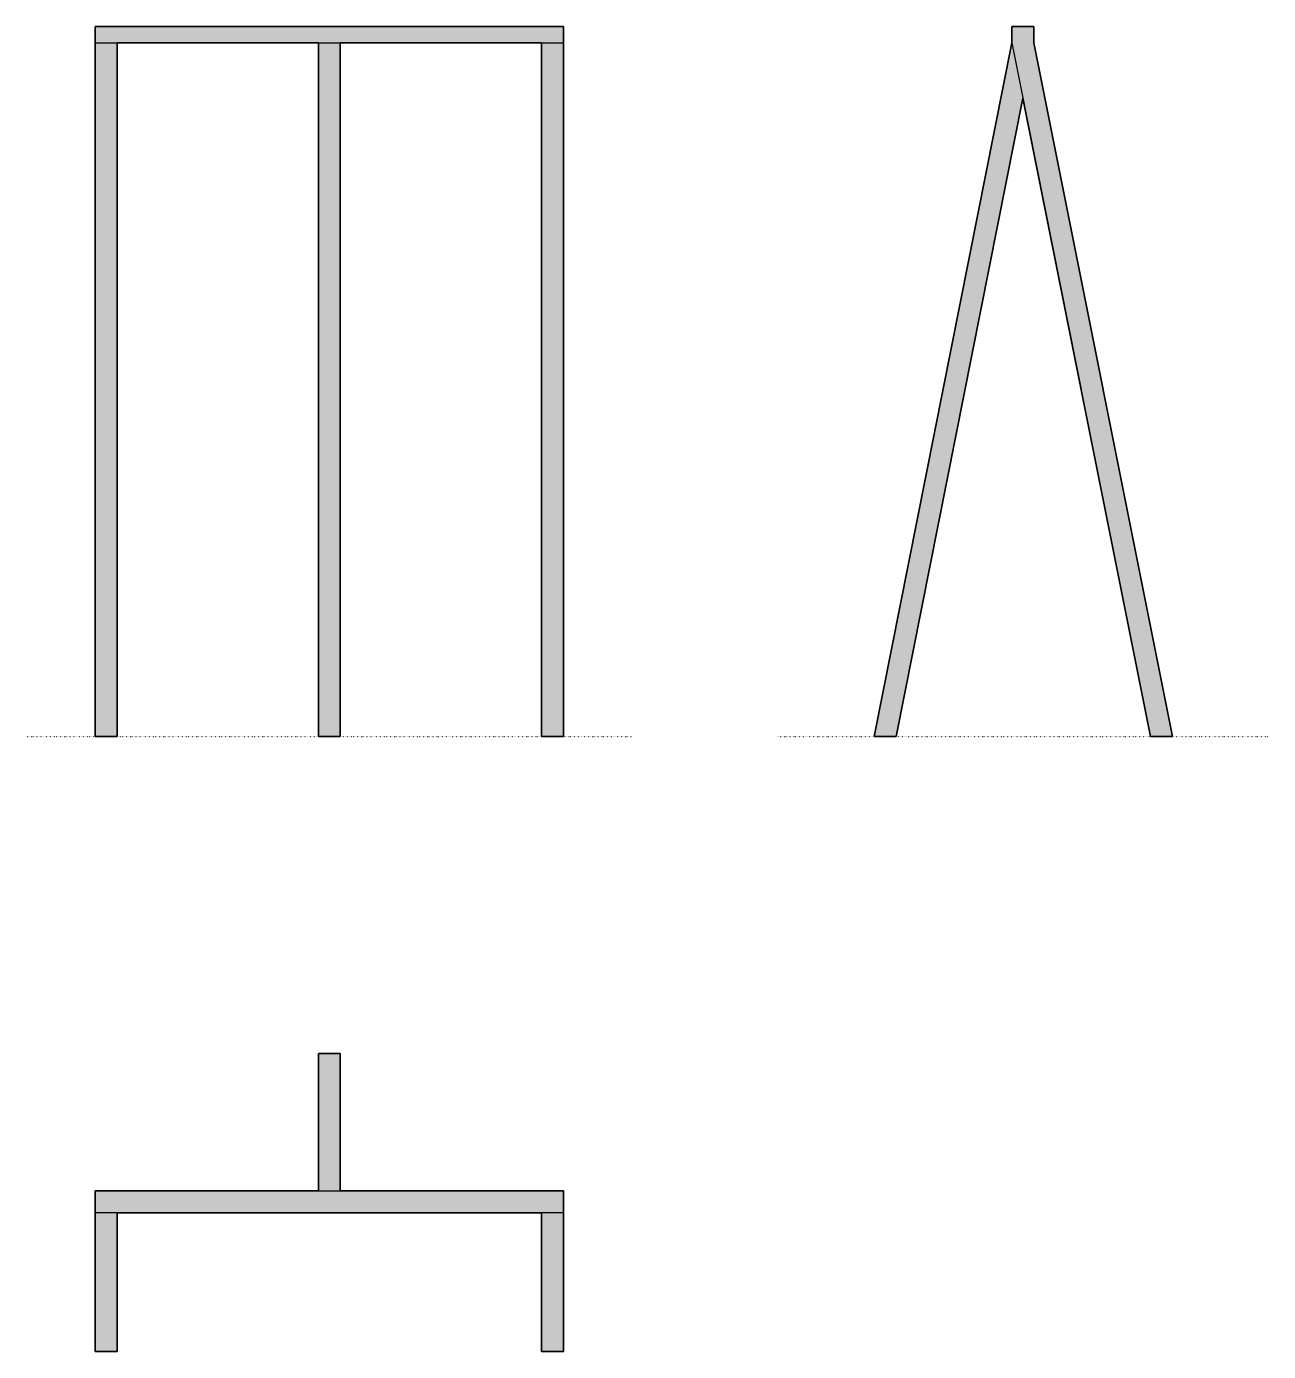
# Model space of a CAD drawing. Header units: millimetres. Extents: x 0 to 1697, y -840 to 970.
import ezdxf

# ---------------------------------------------------------------- set-up
doc = ezdxf.new("R2010")
doc.units = ezdxf.units.MM
doc.linetypes.add('Dots', pattern=[1, 0, -1])
doc.layers.add('Blocks', color=7, linetype='Continuous')
doc.layers.add('Blocks$Fill', color=7, linetype='Continuous', true_color=0xffffff)
for name, color, linetype, lineweight, true_color in [('Blocks$Inner', 7, 'Continuous', 25, 0x007f00), ('Blocks$Outline', 7, 'Continuous', 35, 0xff3f3f), ('Groud', 7, 'Dots', 25, 0x243775)]:
    doc.layers.add(name, color=color, linetype=linetype, lineweight=lineweight, true_color=true_color)

# ---------------------------------------------------------------- blocks, each defined once
blk = doc.blocks.new('Loop Stand Coat Rack Front')
at = {"layer": 'Blocks$Fill'}
blk.add_hatch(color=256, dxfattribs=at).paths.add_polyline_path([(703.9, 970), (733.9, 970), (733.9, 947.6), (733.9, 0), (703.9, 0), (703.9, 947.6), (428.9, 947.6), (428.9, 0), (398.9, 0), (398.9, 947.6), (123.9, 947.6), (123.9, 0), (93.9, 0), (93.9, 947.6), (93.9, 970), (123.9, 970), (398.9, 970), (428.9, 970)], flags=0)
at = {"layer": 'Blocks$Inner'}
for points in [[(703.9, 947.6), (703.9, 0), (733.9, 0), (733.9, 947.6), (733.9, 970), (703.9, 970), (428.9, 970), (398.9, 970), (123.9, 970), (93.9, 970), (93.9, 947.6), (93.9, 0), (123.9, 0), (123.9, 947.6)], [(93.9, 947.6), (123.9, 947.6), (398.9, 947.6), (428.9, 947.6), (703.9, 947.6), (733.9, 947.6)], [(398.9, 947.6), (398.9, 0), (428.9, 0), (428.9, 947.6)]]:
    blk.add_lwpolyline(points, dxfattribs=at)
at = {"layer": 'Blocks$Outline'}
for points in [[(93.9, 947.6), (93.9, 970)], [(93.9, 970), (123.9, 970)], [(123.9, 970), (398.9, 970)], [(398.9, 970), (428.9, 970)], [(428.9, 970), (703.9, 970)], [(703.9, 970), (733.9, 970)], [(733.9, 970), (733.9, 947.6)], [(93.9, 0), (93.9, 947.6)], [(398.9, 947.6), (123.9, 947.6)], [(123.9, 947.6), (123.9, 0)], [(398.9, 0), (398.9, 947.6)], [(703.9, 947.6), (428.9, 947.6)], [(428.9, 947.6), (428.9, 0)], [(703.9, 0), (703.9, 947.6)], [(733.9, 947.6), (733.9, 0)], [(428.9, 0), (398.9, 0)], [(733.9, 0), (703.9, 0)], [(123.9, 0), (93.9, 0)]]:
    blk.add_lwpolyline(points, dxfattribs=at)
blk = doc.blocks.new('Loop Stand Coat Rack Side')
at = {"layer": 'Blocks$Fill'}
blk.add_hatch(color=256, dxfattribs=at).paths.add_polyline_path([(320.7, 970), (350.7, 970), (350.7, 947.6), (540.2, 0), (510.2, 0), (335.8, 872.2), (162.9, 0), (132.9, 0), (320.7, 947.6)], flags=0)
at = {"layer": 'Blocks$Inner'}
blk.add_lwpolyline([(320.7, 947.6), (510.2, 0), (540.2, 0), (350.7, 947.6), (350.7, 970), (320.7, 970), (320.7, 947.6), (132.9, 0), (162.9, 0), (335.8, 872.2)], dxfattribs=at)
at = {"layer": 'Blocks$Outline'}
for points in [[(320.7, 970), (350.7, 970)], [(320.7, 947.6), (320.7, 970)], [(350.7, 970), (350.7, 947.6)], [(132.9, 0), (320.7, 947.6)], [(350.7, 947.6), (540.2, 0)], [(335.8, 872.2), (162.9, 0)], [(510.2, 0), (335.8, 872.2)], [(162.9, 0), (132.9, 0)], [(540.2, 0), (510.2, 0)]]:
    blk.add_lwpolyline(points, dxfattribs=at)
blk = doc.blocks.new('Loop Stand Coat Rack Top')
at = {"layer": 'Blocks$Fill'}
blk.add_hatch(color=256, dxfattribs=at).paths.add_polyline_path([(253.1, 542.8), (442.6, 542.8), (442.6, 512.8), (253.1, 512.8), (253.1, 237.8), (253.1, 207.8), (253.1, -67.2), (442.6, -67.2), (442.6, -97.2), (253.1, -97.2), (223.1, -97.2), (223.1, -67.2), (223.1, 207.8), (35.2, 207.8), (35.2, 237.8), (223.1, 237.8), (223.1, 512.8), (223.1, 542.8)], flags=0)
at = {"layer": 'Blocks$Inner'}
for p, q in [((253.1, 542.8), (253.1, 512.8)), ((253.1, -67.2), (253.1, -97.2))]:
    blk.add_line(p, q, dxfattribs=at)
blk.add_lwpolyline([(223.1, 207.8), (223.1, 237.8), (35.2, 237.8), (35.2, 207.8), (223.1, 207.8), (223.1, -67.2), (223.1, -97.2), (253.1, -97.2), (442.6, -97.2), (442.6, -67.2), (253.1, -67.2), (253.1, 207.8), (253.1, 237.8), (253.1, 512.8), (442.6, 512.8), (442.6, 542.8), (253.1, 542.8), (223.1, 542.8), (223.1, 512.8), (223.1, 237.8)], dxfattribs=at)
at = {"layer": 'Blocks$Outline'}
for points in [[(223.1, 512.8), (223.1, 542.8)], [(223.1, 542.8), (253.1, 542.8)], [(253.1, 542.8), (442.6, 542.8)], [(442.6, 542.8), (442.6, 512.8)], [(223.1, 237.8), (223.1, 512.8)], [(442.6, 512.8), (253.1, 512.8)], [(253.1, 512.8), (253.1, 237.8)], [(35.2, 207.8), (35.2, 237.8)], [(35.2, 237.8), (223.1, 237.8)], [(253.1, 237.8), (253.1, 207.8)], [(223.1, 207.8), (35.2, 207.8)], [(223.1, -67.2), (223.1, 207.8)], [(253.1, 207.8), (253.1, -67.2)], [(223.1, -97.2), (223.1, -67.2)], [(253.1, -67.2), (442.6, -67.2)], [(442.6, -67.2), (442.6, -97.2)], [(253.1, -97.2), (223.1, -97.2)], [(442.6, -97.2), (253.1, -97.2)]]:
    blk.add_lwpolyline(points, dxfattribs=at)

msp = doc.modelspace()

# ---------------------------------------------------------------- linework, layer by layer
at = {"layer": 'Groud'}
for points in [[(0, 0), (827.8, 0)], [(1025.8, 0), (1697.4, 0)]]:
    msp.add_lwpolyline(points, dxfattribs=at)

# ---------------------------------------------------------------- block references
at = {"layer": 'Blocks'}
for name, p in [('Loop Stand Coat Rack Front', (0, 0)), ('Loop Stand Coat Rack Side', (1025.8, 0))]:
    msp.add_blockref(name, p, dxfattribs=at)
at = {"layer": 'Blocks', "rotation": 270.0000000000014}
msp.add_blockref('Loop Stand Coat Rack Top', (191.1, -397.6), dxfattribs=at)

doc.saveas('drawing.dxf')
